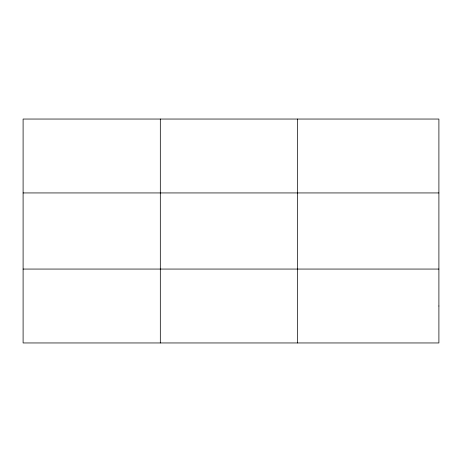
<?xml version="1.0" encoding="UTF-8"?>
<svg xmlns="http://www.w3.org/2000/svg" width="462" height="462" viewBox="0 0 462 462"><rect width="100%" height="100%" fill="white"/><g stroke="black" fill="none" stroke-linecap="round" stroke-linejoin="round"><path stroke-width="0.69" d="M160.314 342.954L160.314 119.046M297.528 342.954L297.528 119.046M23.1 192.937L438.9 192.937M23.1 269.063L438.9 269.063M438.9 306.006L438.9 342.954L23.1 342.954L23.1 119.046L438.9 119.046L438.9 306.006"/></g></svg>
